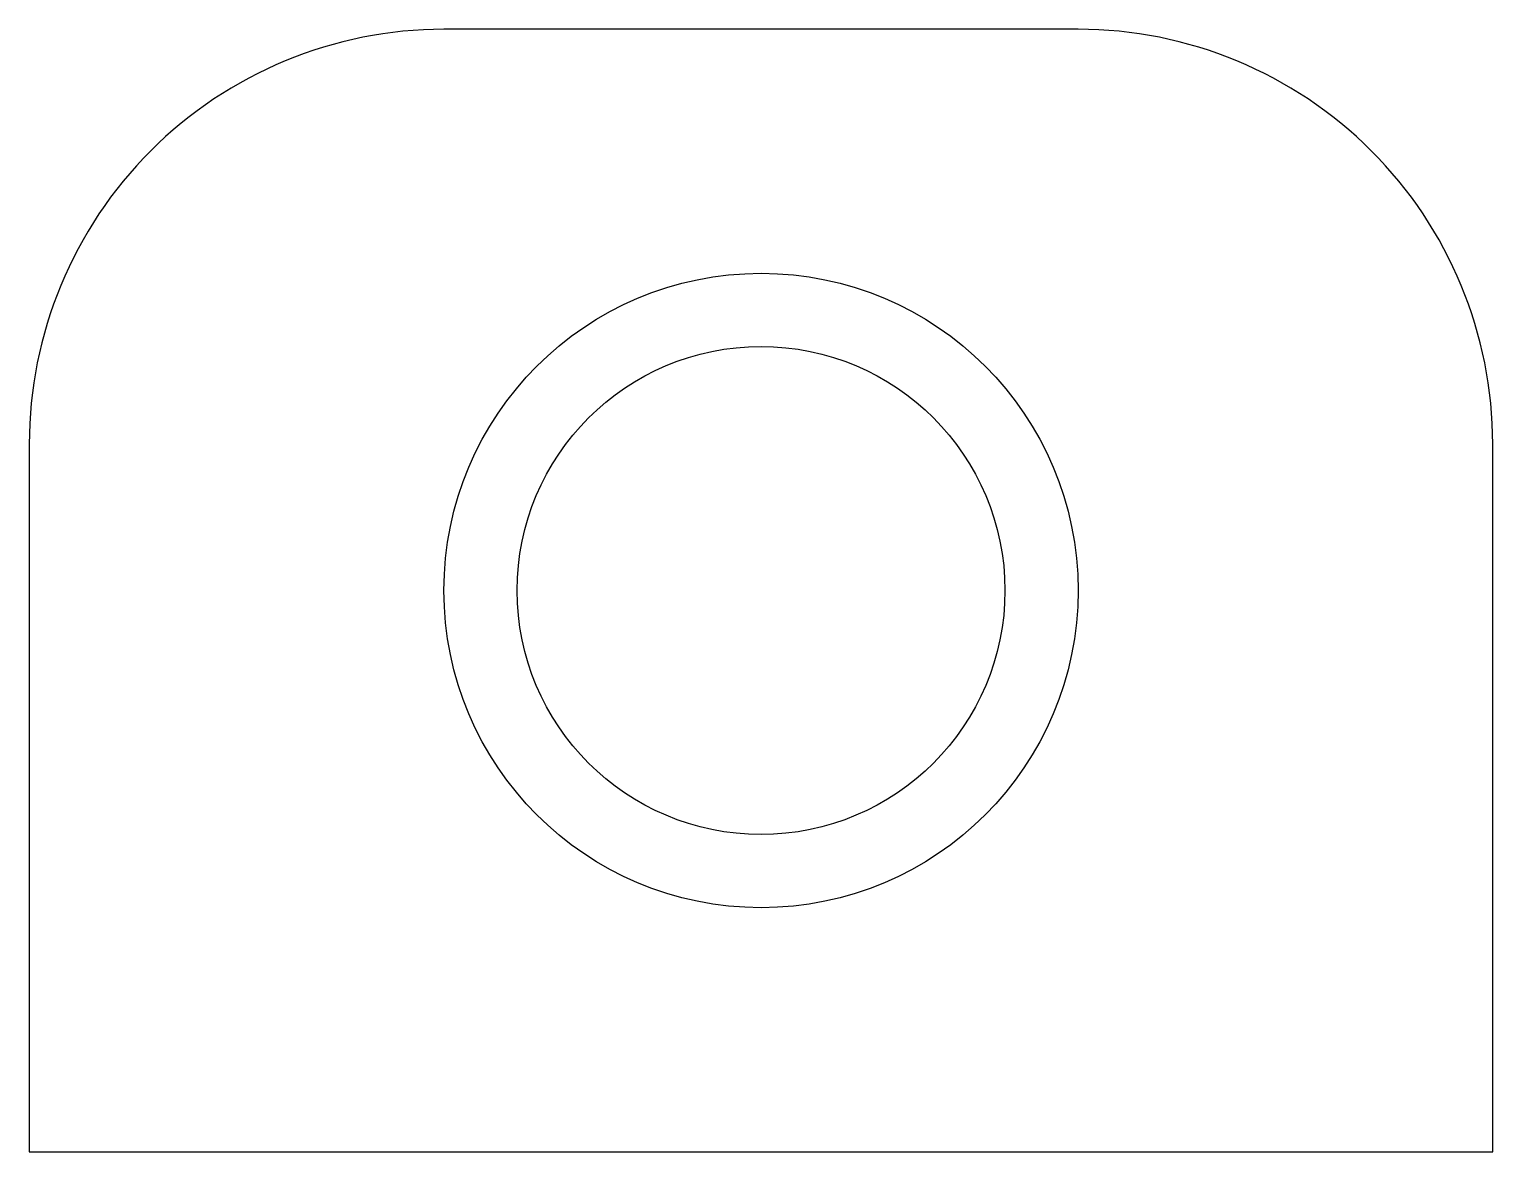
# Model space of a CAD drawing. Header units: millimetres. Extents: x -74.4 to -44.4, y 36.3 to 59.3.
import ezdxf

# ---------------------------------------------------------------- set-up
doc = ezdxf.new("R2010")
doc.units = ezdxf.units.MM
doc.layers.get('0').update_dxf_attribs({"linetype": 'CONTINUOUS'})

msp = doc.modelspace()

# ---------------------------------------------------------------- linework, layer by layer
msp.add_lwpolyline([(-44.379, 50.831, 0.414214), (-52.879, 59.331), (-65.879, 59.331, 0.414214), (-74.379, 50.831), (-74.379, 36.331), (-44.379, 36.331)], format="xyb", close=True)
for radius in [6.5, 5]:
    msp.add_circle((-59.379, 47.831), radius)

doc.saveas('drawing.dxf')
